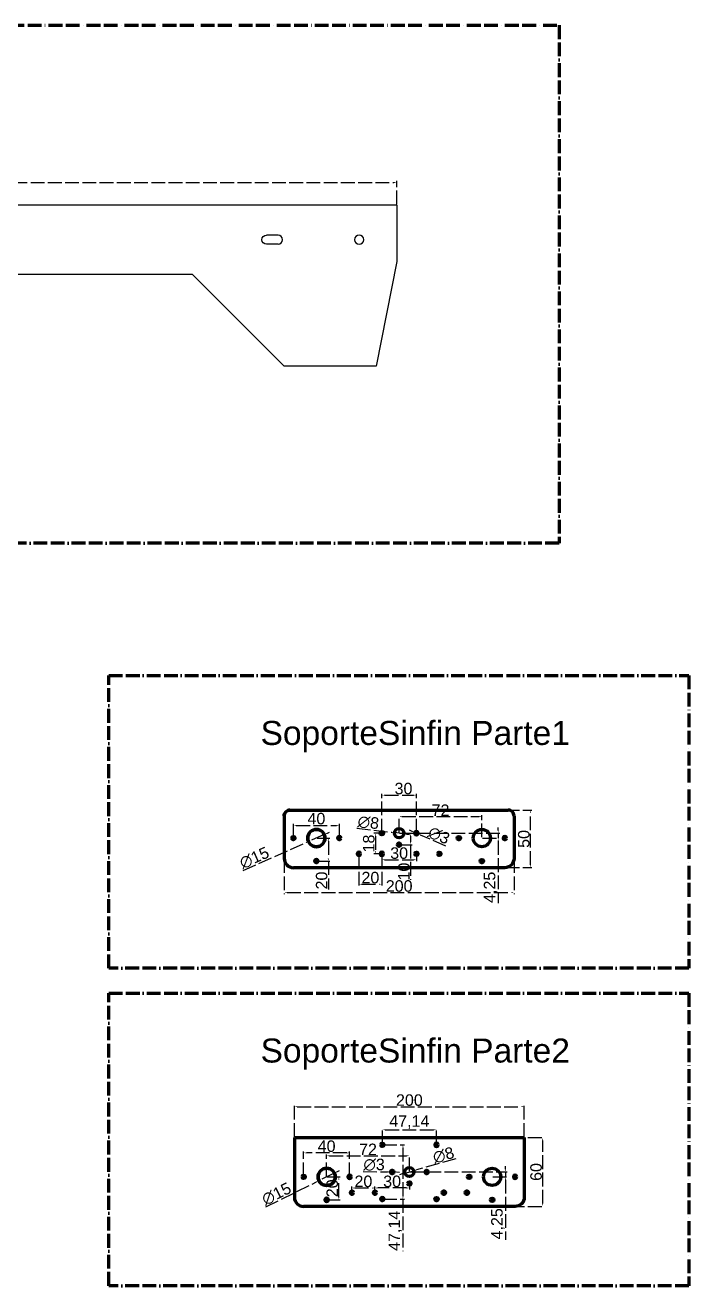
# Model space of a CAD drawing. Header units: millimetres. Extents: x 129 to 6329, y 33 to 3553.
# Drawn here: x 1386 to 1964, y 493 to 1590 of the extents above; entities that cross this region are included whole.
import ezdxf

# ---------------------------------------------------------------- set-up
doc = ezdxf.new("R2010")
doc.units = ezdxf.units.MM
doc.linetypes.add('ACAD_ISO02W100', pattern=[15, 12, -3])
doc.linetypes.add('ACAD_ISO11W100', pattern=[33, 12, -3, 12, -3, 0, -3])
doc.layers.add('BasePatas', color=255, linetype='Continuous')
doc.layers.add('cota', color=82, linetype='ACAD_ISO02W100')
for name, color, linetype, lineweight in [('DivisionPartes', 255, 'ACAD_ISO11W100', 120), ('soporteSinfin_Parte1', 255, 'Continuous', 120), ('soporteSinfin_Parte2', 255, 'Continuous', 120)]:
    doc.layers.add(name, color=color, linetype=linetype, lineweight=lineweight)
doc.styles.get("Standard").update_dxf_attribs({"font": 'arial.ttf'})
doc.dimstyles.new('ISO-25', dxfattribs={"dimtxt": 2.5, "dimasz": 2.5, "dimexe": 1.25, "dimexo": 0.625, "dimtad": 1, "dimtxsty": 'Standard', "dimcen": 2.5, "dimadec": 0, "dimazin": 0, "dimtfac": 1, "dimtmove": 0, "dimatfit": 3, "dimfxl": 1, "dimarcsym": 0})

# ---------------------------------------------------------------- blocks, each defined once
blk = doc.blocks.new('*D10')
at = {"layer": 'cota', "color": 0, "lineweight": -2, "transparency": 16777216}
for p, q in [((413.7, 1434.3), (413.7, 1454.7)), ((416.2, 1453.4), (1707.2, 1453.4)), ((1709.7, 1434.3), (1709.7, 1454.7))]:
    blk.add_line(p, q, dxfattribs=at)
at = {"layer": 'cota', "color": 0, "transparency": 16777216}
for points in [[(416.2, 1453.9), (416.2, 1453), (413.7, 1453.4)], [(1707.2, 1453.9), (1707.2, 1453), (1709.7, 1453.4)]]:
    blk.add_solid(points, dxfattribs=at)
at = {"layer": 'cota', "color": 0, "transparency": 16777216, "insert": (1061.7, 1459.2), "char_height": 10, "attachment_point": 5}
blk.add_mtext('1296', dxfattribs=at)
blk = doc.blocks.new('*D148')
at = {"layer": 'cota', "color": 0, "lineweight": -2, "transparency": 16777216}
for p, q in [((1611.8, 864.6), (1611.8, 834.2)), ((1811.8, 864.6), (1811.8, 834.2)), ((1614.3, 835.5), (1809.3, 835.5))]:
    blk.add_line(p, q, dxfattribs=at)
at = {"layer": 'cota', "color": 0, "transparency": 16777216}
for points in [[(1614.3, 835.9), (1614.3, 835), (1611.8, 835.5)], [(1809.3, 835.9), (1809.3, 835), (1811.8, 835.5)]]:
    blk.add_solid(points, dxfattribs=at)
at = {"layer": 'cota', "color": 0, "transparency": 16777216, "insert": (1711.8, 841.2), "char_height": 10, "attachment_point": 5}
blk.add_mtext('200', dxfattribs=at)
blk = doc.blocks.new('*D149')
at = {"layer": 'cota', "color": 0, "lineweight": -2, "transparency": 16777216}
for p, q in [((1804.4, 907.2), (1827.2, 907.2)), ((1826, 859.7), (1826, 904.7)), ((1804.4, 857.2), (1827.2, 857.2))]:
    blk.add_line(p, q, dxfattribs=at)
at = {"layer": 'cota', "color": 0, "transparency": 16777216}
for points in [[(1825.6, 904.7), (1826.4, 904.7), (1826, 907.2)], [(1825.6, 859.7), (1826.4, 859.7), (1826, 857.2)]]:
    blk.add_solid(points, dxfattribs=at)
at = {"layer": 'cota', "color": 0, "transparency": 16777216, "insert": (1820.3, 882.2), "char_height": 10, "attachment_point": 5, "rotation": 90}
blk.add_mtext('50', dxfattribs=at)
blk = doc.blocks.new('*D150')
at = {"layer": 'cota', "color": 0, "lineweight": -2, "transparency": 16777216}
for p, q in [((1675, 891.6), (1705.3, 888)), ((1715.7, 886.7), (1707.8, 887.7)), ((1718.2, 886.4), (1720.7, 886.1))]:
    blk.add_line(p, q, dxfattribs=at)
at = {"layer": 'cota', "color": 0, "transparency": 16777216}
for points in [[(1705.4, 888.4), (1705.3, 887.5), (1707.8, 887.7)], [(1718.3, 886.8), (1718.2, 886), (1715.7, 886.7)]]:
    blk.add_solid(points, dxfattribs=at)
at = {"layer": 'cota', "color": 0, "transparency": 16777216, "insert": (1685, 896.4), "char_height": 10, "attachment_point": 5, "rotation": 353.2061}
blk.add_mtext('∅8', dxfattribs=at)
blk = doc.blocks.new('*D151')
at = {"layer": 'cota', "color": 0, "lineweight": -2, "transparency": 16777216}
for p, q in [((1723.1, 888.8), (1720.8, 889.8)), ((1725.4, 887.8), (1728.2, 886.6)), ((1752.5, 876), (1730.4, 885.6))]:
    blk.add_line(p, q, dxfattribs=at)
at = {"layer": 'cota', "color": 0, "transparency": 16777216}
for points in [[(1723.3, 889.2), (1722.9, 888.4), (1725.4, 887.8)], [(1730.6, 886), (1730.3, 885.2), (1728.2, 886.6)]]:
    blk.add_solid(points, dxfattribs=at)
at = {"layer": 'cota', "color": 0, "transparency": 16777216, "insert": (1746.4, 885.2), "char_height": 10, "attachment_point": 5, "rotation": 336.4714}
blk.add_mtext('∅3', dxfattribs=at)
blk = doc.blocks.new('*D152')
at = {"layer": 'cota', "color": 0, "lineweight": -2, "transparency": 16777216}
for p, q in [((1696.8, 887.8), (1696.8, 921.5)), ((1726.8, 887.8), (1726.8, 921.5)), ((1699.3, 920.3), (1724.3, 920.3))]:
    blk.add_line(p, q, dxfattribs=at)
at = {"layer": 'cota', "color": 0, "transparency": 16777216}
for points in [[(1699.3, 920.7), (1699.3, 919.9), (1696.8, 920.3)], [(1724.3, 920.7), (1724.3, 919.9), (1726.8, 920.3)]]:
    blk.add_solid(points, dxfattribs=at)
at = {"layer": 'cota', "color": 0, "transparency": 16777216, "insert": (1715.6, 926), "char_height": 10, "attachment_point": 5}
blk.add_mtext('30', dxfattribs=at)
blk = doc.blocks.new('*D153')
at = {"layer": 'cota', "color": 0, "lineweight": -2, "transparency": 16777216}
for p, q in [((1696.2, 887.2), (1689.9, 887.2)), ((1691.1, 884.7), (1691.1, 871.7)), ((1696.2, 869.2), (1689.9, 869.2))]:
    blk.add_line(p, q, dxfattribs=at)
at = {"layer": 'cota', "color": 0, "transparency": 16777216}
for points in [[(1690.7, 884.7), (1691.5, 884.7), (1691.1, 887.2)], [(1690.7, 871.7), (1691.5, 871.7), (1691.1, 869.2)]]:
    blk.add_solid(points, dxfattribs=at)
at = {"layer": 'cota', "color": 0, "transparency": 16777216, "insert": (1685.4, 878.2), "char_height": 10, "attachment_point": 5, "rotation": 90}
blk.add_mtext('18', dxfattribs=at)
blk = doc.blocks.new('*D154')
at = {"layer": 'cota', "color": 0, "lineweight": -2, "transparency": 16777216}
for p, q in [((1576.1, 854.8), (1630.6, 878.9)), ((1646.6, 886), (1632.9, 879.9)), ((1648.9, 887), (1651.2, 888))]:
    blk.add_line(p, q, dxfattribs=at)
at = {"layer": 'cota', "color": 0, "transparency": 16777216}
for points in [[(1630.5, 879.3), (1630.8, 878.5), (1632.9, 879.9)], [(1648.8, 887.4), (1649.1, 886.6), (1646.6, 886)]]:
    blk.add_solid(points, dxfattribs=at)
at = {"layer": 'cota', "color": 0, "transparency": 16777216, "insert": (1585.8, 865.7), "char_height": 10, "attachment_point": 5, "rotation": 23.8056}
blk.add_mtext('∅15', dxfattribs=at)
blk = doc.blocks.new('*D155')
at = {"layer": 'cota', "color": 0, "lineweight": -2, "transparency": 16777216}
for p, q in [((1619.8, 883.6), (1619.8, 895.3)), ((1622.3, 894), (1657.3, 894)), ((1659.8, 883.6), (1659.8, 895.3))]:
    blk.add_line(p, q, dxfattribs=at)
at = {"layer": 'cota', "color": 0, "transparency": 16777216}
for points in [[(1622.3, 894.4), (1622.3, 893.6), (1619.8, 894)], [(1657.3, 894.4), (1657.3, 893.6), (1659.8, 894)]]:
    blk.add_solid(points, dxfattribs=at)
at = {"layer": 'cota', "color": 0, "transparency": 16777216, "insert": (1639.8, 899.8), "char_height": 10, "attachment_point": 5}
blk.add_mtext('40', dxfattribs=at)
blk = doc.blocks.new('*D156')
at = {"layer": 'cota', "color": 0, "lineweight": -2, "transparency": 16777216}
for p, q in [((1640.4, 882.9), (1651.4, 882.9)), ((1650.2, 880.4), (1650.2, 865.4)), ((1640.4, 862.9), (1651.4, 862.9)), ((1650.2, 862.9), (1650.2, 838.1))]:
    blk.add_line(p, q, dxfattribs=at)
at = {"layer": 'cota', "color": 0, "transparency": 16777216}
for points in [[(1649.7, 880.4), (1650.6, 880.4), (1650.2, 882.9)], [(1649.7, 865.4), (1650.6, 865.4), (1650.2, 862.9)]]:
    blk.add_solid(points, dxfattribs=at)
at = {"layer": 'cota', "color": 0, "transparency": 16777216, "insert": (1644.4, 846), "char_height": 10, "attachment_point": 5, "rotation": 90}
blk.add_mtext('20', dxfattribs=at)
blk = doc.blocks.new('*D157')
at = {"layer": 'cota', "color": 0, "lineweight": -2, "transparency": 16777216}
for p, q in [((1711.8, 887.8), (1711.8, 902.8)), ((1714.3, 901.6), (1781.3, 901.6)), ((1783.8, 883.6), (1783.8, 902.8))]:
    blk.add_line(p, q, dxfattribs=at)
at = {"layer": 'cota', "color": 0, "transparency": 16777216}
for points in [[(1714.3, 902), (1714.3, 901.1), (1711.8, 901.6)], [(1781.3, 902), (1781.3, 901.1), (1783.8, 901.6)]]:
    blk.add_solid(points, dxfattribs=at)
at = {"layer": 'cota', "color": 0, "transparency": 16777216, "insert": (1747.8, 907.2), "char_height": 10, "attachment_point": 5}
blk.add_mtext('72', dxfattribs=at)
blk = doc.blocks.new('*D158')
at = {"layer": 'cota', "color": 0, "lineweight": -2, "transparency": 16777216}
for p, q in [((1798, 889.7), (1798, 892.2)), ((1712.4, 887.2), (1799.3, 887.2)), ((1784.4, 882.9), (1799.3, 882.9)), ((1798, 887.2), (1798, 882.9)), ((1798, 880.4), (1798, 826.2))]:
    blk.add_line(p, q, dxfattribs=at)
at = {"layer": 'cota', "color": 0, "transparency": 16777216}
for points in [[(1797.6, 889.7), (1798.4, 889.7), (1798, 887.2)], [(1797.6, 880.4), (1798.4, 880.4), (1798, 882.9)]]:
    blk.add_solid(points, dxfattribs=at)
at = {"layer": 'cota', "color": 0, "transparency": 16777216, "insert": (1791.4, 840.1), "char_height": 10, "attachment_point": 5, "rotation": 90}
blk.add_mtext('4,25', dxfattribs=at)
blk = doc.blocks.new('*D159')
at = {"layer": 'cota', "color": 0, "lineweight": -2, "transparency": 16777216}
for p, q in [((1676.8, 868.6), (1676.8, 841.6)), ((1696.8, 868.6), (1696.8, 841.6)), ((1679.3, 842.8), (1694.3, 842.8))]:
    blk.add_line(p, q, dxfattribs=at)
at = {"layer": 'cota', "color": 0, "transparency": 16777216}
for points in [[(1679.3, 843.2), (1679.3, 842.4), (1676.8, 842.8)], [(1694.3, 843.2), (1694.3, 842.4), (1696.8, 842.8)]]:
    blk.add_solid(points, dxfattribs=at)
at = {"layer": 'cota', "color": 0, "transparency": 16777216, "insert": (1686.8, 848.5), "char_height": 10, "attachment_point": 5}
blk.add_mtext('20', dxfattribs=at)
blk = doc.blocks.new('*D160')
at = {"layer": 'cota', "color": 0, "lineweight": -2, "transparency": 16777216}
for p, q in [((1696.8, 868.6), (1696.8, 862.8)), ((1726.8, 868.6), (1726.8, 862.8)), ((1699.3, 864.1), (1724.3, 864.1))]:
    blk.add_line(p, q, dxfattribs=at)
at = {"layer": 'cota', "color": 0, "transparency": 16777216}
for points in [[(1699.3, 864.5), (1699.3, 863.6), (1696.8, 864.1)], [(1724.3, 864.5), (1724.3, 863.6), (1726.8, 864.1)]]:
    blk.add_solid(points, dxfattribs=at)
at = {"layer": 'cota', "color": 0, "transparency": 16777216, "insert": (1711.8, 869.8), "char_height": 10, "attachment_point": 5}
blk.add_mtext('30', dxfattribs=at)
blk = doc.blocks.new('*D161')
at = {"layer": 'cota', "color": 0, "lineweight": -2, "transparency": 16777216}
for p, q in [((1712.4, 887.2), (1723, 887.2)), ((1721.7, 884.7), (1721.7, 879.7)), ((1712.4, 877.2), (1723, 877.2)), ((1721.7, 877.2), (1721.7, 846.5))]:
    blk.add_line(p, q, dxfattribs=at)
at = {"layer": 'cota', "color": 0, "transparency": 16777216}
for points in [[(1721.3, 884.7), (1722.1, 884.7), (1721.7, 887.2)], [(1721.3, 879.7), (1722.1, 879.7), (1721.7, 877.2)]]:
    blk.add_solid(points, dxfattribs=at)
at = {"layer": 'cota', "color": 0, "transparency": 16777216, "insert": (1716, 853.8), "char_height": 10, "attachment_point": 5, "rotation": 90}
blk.add_mtext('10', dxfattribs=at)
blk = doc.blocks.new('*D190')
at = {"layer": 'cota', "color": 0, "lineweight": -2, "transparency": 16777216}
for p, q in [((1620.7, 623), (1620.7, 650.5)), ((1623.2, 649.2), (1818.2, 649.2)), ((1820.7, 623), (1820.7, 650.5))]:
    blk.add_line(p, q, dxfattribs=at)
at = {"layer": 'cota', "color": 0, "transparency": 16777216}
for points in [[(1623.2, 649.6), (1623.2, 648.8), (1620.7, 649.2)], [(1818.2, 649.6), (1818.2, 648.8), (1820.7, 649.2)]]:
    blk.add_solid(points, dxfattribs=at)
at = {"layer": 'cota', "color": 0, "transparency": 16777216, "insert": (1720.7, 654.9), "char_height": 10, "attachment_point": 5}
blk.add_mtext('200', dxfattribs=at)
blk = doc.blocks.new('*D191')
at = {"layer": 'cota', "color": 0, "lineweight": -2, "transparency": 16777216}
for p, q in [((1808.9, 622.4), (1838, 622.4)), ((1836.7, 564.9), (1836.7, 619.9)), ((1808.9, 562.4), (1838, 562.4))]:
    blk.add_line(p, q, dxfattribs=at)
at = {"layer": 'cota', "color": 0, "transparency": 16777216}
for points in [[(1836.3, 619.9), (1837.1, 619.9), (1836.7, 622.4)], [(1836.3, 564.9), (1837.1, 564.9), (1836.7, 562.4)]]:
    blk.add_solid(points, dxfattribs=at)
at = {"layer": 'cota', "color": 0, "transparency": 16777216, "insert": (1831, 592.4), "char_height": 10, "attachment_point": 5, "rotation": 90}
blk.add_mtext('60', dxfattribs=at)
blk = doc.blocks.new('*D192')
at = {"layer": 'cota', "color": 0, "lineweight": -2, "transparency": 16777216}
for p, q in [((1697.2, 616.6), (1697.2, 630.4)), ((1699.7, 629.1), (1741.8, 629.1)), ((1744.3, 616.6), (1744.3, 630.4))]:
    blk.add_line(p, q, dxfattribs=at)
at = {"layer": 'cota', "color": 0, "transparency": 16777216}
for points in [[(1699.7, 629.5), (1699.7, 628.7), (1697.2, 629.1)], [(1741.8, 629.5), (1741.8, 628.7), (1744.3, 629.1)]]:
    blk.add_solid(points, dxfattribs=at)
at = {"layer": 'cota', "color": 0, "transparency": 16777216, "insert": (1720.7, 635.8), "char_height": 10, "attachment_point": 5}
blk.add_mtext('47,14', dxfattribs=at)
blk = doc.blocks.new('*D193')
at = {"layer": 'cota', "color": 0, "lineweight": -2, "transparency": 16777216}
for p, q in [((1648.7, 588.8), (1648.7, 607.7)), ((1651.2, 606.5), (1718.2, 606.5)), ((1720.7, 593), (1720.7, 607.7))]:
    blk.add_line(p, q, dxfattribs=at)
at = {"layer": 'cota', "color": 0, "transparency": 16777216}
for points in [[(1651.2, 606.9), (1651.2, 606), (1648.7, 606.5)], [(1718.2, 606.9), (1718.2, 606), (1720.7, 606.5)]]:
    blk.add_solid(points, dxfattribs=at)
at = {"layer": 'cota', "color": 0, "transparency": 16777216, "insert": (1684.7, 612.1), "char_height": 10, "attachment_point": 5}
blk.add_mtext('72', dxfattribs=at)
blk = doc.blocks.new('*D195')
at = {"layer": 'cota', "color": 0, "lineweight": -2, "transparency": 16777216}
for p, q in [((1649.3, 588.2), (1660.6, 588.2)), ((1659.3, 570.7), (1659.3, 585.7)), ((1649.3, 568.2), (1660.6, 568.2))]:
    blk.add_line(p, q, dxfattribs=at)
at = {"layer": 'cota', "color": 0, "transparency": 16777216}
for points in [[(1658.9, 585.7), (1659.8, 585.7), (1659.3, 588.2)], [(1658.9, 570.7), (1659.8, 570.7), (1659.3, 568.2)]]:
    blk.add_solid(points, dxfattribs=at)
at = {"layer": 'cota', "color": 0, "transparency": 16777216, "insert": (1653.6, 578.2), "char_height": 10, "attachment_point": 5, "rotation": 90}
blk.add_mtext('20', dxfattribs=at)
blk = doc.blocks.new('*D196')
at = {"layer": 'cota', "color": 0, "lineweight": -2, "transparency": 16777216}
for p, q in [((1628.7, 588.8), (1628.7, 610.3)), ((1666.2, 609), (1631.2, 609)), ((1668.7, 588.8), (1668.7, 610.3))]:
    blk.add_line(p, q, dxfattribs=at)
at = {"layer": 'cota', "color": 0, "transparency": 16777216}
for points in [[(1631.2, 609.4), (1631.2, 608.6), (1628.7, 609)], [(1666.2, 609.4), (1666.2, 608.6), (1668.7, 609)]]:
    blk.add_solid(points, dxfattribs=at)
at = {"layer": 'cota', "color": 0, "transparency": 16777216, "insert": (1648.7, 614.8), "char_height": 10, "attachment_point": 5}
blk.add_mtext('40', dxfattribs=at)
blk = doc.blocks.new('*D197')
at = {"layer": 'cota', "color": 0, "lineweight": -2, "transparency": 16777216}
for p, q in [((1657.7, 592.6), (1659.9, 593.7)), ((1595.9, 562), (1639.8, 583.7)), ((1655.4, 591.5), (1642, 584.8))]:
    blk.add_line(p, q, dxfattribs=at)
at = {"layer": 'cota', "color": 0, "transparency": 16777216}
for points in [[(1657.5, 593), (1657.9, 592.2), (1655.4, 591.5)], [(1639.6, 584.1), (1639.9, 583.4), (1642, 584.8)]]:
    blk.add_solid(points, dxfattribs=at)
at = {"layer": 'cota', "color": 0, "transparency": 16777216, "insert": (1605.1, 573.3), "char_height": 10, "attachment_point": 5, "rotation": 26.333}
blk.add_mtext('∅15', dxfattribs=at)
blk = doc.blocks.new('*D198')
at = {"layer": 'cota', "color": 0, "lineweight": -2, "transparency": 16777216}
for p, q in [((1761, 603.8), (1727, 594.2)), ((1716.9, 591.3), (1724.6, 593.5)), ((1714.5, 590.7), (1712.1, 590))]:
    blk.add_line(p, q, dxfattribs=at)
at = {"layer": 'cota', "color": 0, "transparency": 16777216}
for points in [[(1726.9, 594.6), (1727.1, 593.8), (1724.6, 593.5)], [(1714.4, 591.1), (1714.6, 590.3), (1716.9, 591.3)]]:
    blk.add_solid(points, dxfattribs=at)
at = {"layer": 'cota', "color": 0, "transparency": 16777216, "insert": (1750.4, 607), "char_height": 10, "attachment_point": 5, "rotation": 15.7249}
blk.add_mtext('∅8', dxfattribs=at)
blk = doc.blocks.new('*D199')
at = {"layer": 'cota', "color": 0, "lineweight": -2, "transparency": 16777216}
for p, q in [((1680.5, 592.8), (1701.7, 592.5)), ((1707.2, 592.4), (1704.2, 592.4)), ((1709.7, 592.4), (1712.2, 592.3))]:
    blk.add_line(p, q, dxfattribs=at)
at = {"layer": 'cota', "color": 0, "transparency": 16777216}
for points in [[(1701.7, 592.9), (1701.7, 592.1), (1704.2, 592.4)], [(1709.7, 592.8), (1709.7, 591.9), (1707.2, 592.4)]]:
    blk.add_solid(points, dxfattribs=at)
at = {"layer": 'cota', "color": 0, "transparency": 16777216, "insert": (1690, 598.7), "char_height": 10, "attachment_point": 5, "rotation": 359.1171}
blk.add_mtext('∅3', dxfattribs=at)
blk = doc.blocks.new('*D201')
at = {"layer": 'cota', "color": 0, "lineweight": -2, "transparency": 16777216}
for p, q in [((1721.3, 592.4), (1805.7, 592.4)), ((1804.5, 594.9), (1804.5, 597.4)), ((1804.5, 592.4), (1804.5, 588.2)), ((1793.3, 588.2), (1805.7, 588.2)), ((1804.5, 585.7), (1804.5, 533.4))]:
    blk.add_line(p, q, dxfattribs=at)
at = {"layer": 'cota', "color": 0, "transparency": 16777216}
for points in [[(1804, 594.9), (1804.9, 594.9), (1804.5, 592.4)], [(1804, 585.7), (1804.9, 585.7), (1804.5, 588.2)]]:
    blk.add_solid(points, dxfattribs=at)
at = {"layer": 'cota', "color": 0, "transparency": 16777216, "insert": (1797.8, 547.3), "char_height": 10, "attachment_point": 5, "rotation": 90}
blk.add_mtext('4,25', dxfattribs=at)
blk = doc.blocks.new('*D203')
at = {"layer": 'cota', "color": 0, "lineweight": -2, "transparency": 16777216}
for p, q in [((1720.7, 581.8), (1720.7, 577.2)), ((1690.7, 575), (1690.7, 579.7)), ((1718.2, 578.5), (1693.2, 578.5))]:
    blk.add_line(p, q, dxfattribs=at)
at = {"layer": 'cota', "color": 0, "transparency": 16777216}
for points in [[(1693.2, 578.9), (1693.2, 578), (1690.7, 578.5)], [(1718.2, 578.9), (1718.2, 578), (1720.7, 578.5)]]:
    blk.add_solid(points, dxfattribs=at)
at = {"layer": 'cota', "color": 0, "transparency": 16777216, "insert": (1705.7, 584.2), "char_height": 10, "attachment_point": 5}
blk.add_mtext('30', dxfattribs=at)
blk = doc.blocks.new('*D204')
at = {"layer": 'cota', "color": 0, "lineweight": -2, "transparency": 16777216}
for p, q in [((1670.7, 575), (1670.7, 579.7)), ((1673.2, 578.5), (1688.2, 578.5)), ((1690.7, 575), (1690.7, 579.7))]:
    blk.add_line(p, q, dxfattribs=at)
at = {"layer": 'cota', "color": 0, "transparency": 16777216}
for points in [[(1673.2, 578.9), (1673.2, 578), (1670.7, 578.5)], [(1688.2, 578.9), (1688.2, 578), (1690.7, 578.5)]]:
    blk.add_solid(points, dxfattribs=at)
at = {"layer": 'cota', "color": 0, "transparency": 16777216, "insert": (1680.7, 584.2), "char_height": 10, "attachment_point": 5}
blk.add_mtext('20', dxfattribs=at)
blk = doc.blocks.new('*D205')
at = {"layer": 'cota', "color": 0, "lineweight": -2, "transparency": 16777216}
for p, q in [((1697.8, 616), (1716.4, 616)), ((1715.1, 613.5), (1715.1, 571.3)), ((1697.8, 568.8), (1716.4, 568.8)), ((1715.1, 568.8), (1715.1, 523.5))]:
    blk.add_line(p, q, dxfattribs=at)
at = {"layer": 'cota', "color": 0, "transparency": 16777216}
for points in [[(1714.7, 613.5), (1715.5, 613.5), (1715.1, 616)], [(1714.7, 571.3), (1715.5, 571.3), (1715.1, 568.8)]]:
    blk.add_solid(points, dxfattribs=at)
at = {"layer": 'cota', "color": 0, "transparency": 16777216, "insert": (1708.5, 541.2), "char_height": 10, "attachment_point": 5, "rotation": 90}
blk.add_mtext('47,14', dxfattribs=at)

msp = doc.modelspace()

# ---------------------------------------------------------------- linework, layer by layer
at = {"layer": 'BasePatas'}
for p, q in [((1709.737, 1433.627), (413.737, 1433.627)), ((1709.737, 1433.627), (1709.737, 1384.627)), ((1606.437, 1407.627), (1596.437, 1407.627)), ((1606.437, 1399.627), (1596.437, 1399.627)), ((1709.737, 1384.627), (1691.737, 1293.627)), ((591.737, 1373.627), (1531.737, 1373.627)), ((1611.737, 1293.627), (1531.737, 1373.627)), ((1691.737, 1293.627), (1611.737, 1293.627))]:
    msp.add_line(p, q, dxfattribs=at)
at = {"layer": 'BasePatas', "extrusion": (0, 0, -1)}
msp.add_circle((-1677.037, 1403.627), 4, dxfattribs=at)
msp.add_arc((-1596.437, 1403.627), 4, 270, 90, dxfattribs=at)
at = {"layer": 'BasePatas'}
msp.add_arc((1606.437, 1403.627), 4, 270, 90, dxfattribs=at)
at = {"layer": 'DivisionPartes'}
for points in [[(281.32, 1590.242), (1850.95, 1590.242), (1850.95, 1139.586), (281.32, 1139.586)], [(1459.101, 1024.418), (1963.852, 1024.418), (1963.852, 769.706), (1459.101, 769.706)], [(1459.101, 748.092), (1963.852, 748.092), (1963.852, 493.38), (1459.101, 493.38)]]:
    msp.add_lwpolyline(points, close=True, dxfattribs=at)
at = {"layer": 'soporteSinfin_Parte1'}
for p, q in [((1611.773, 902.194), (1611.773, 865.194)), ((1611.777, 902.194), (1611.777, 865.194)), ((1616.773, 907.194), (1616.777, 907.194)), ((1616.777, 907.194), (1806.777, 907.194)), ((1811.777, 902.194), (1811.777, 865.194)), ((1619.777, 857.194), (1619.773, 857.194)), ((1803.777, 857.194), (1619.777, 857.194))]:
    msp.add_line(p, q, dxfattribs=at)
for centre, radius in [((1639.777, 882.944), 7.5), ((1711.777, 887.194), 4), ((1726.777, 887.194), 1.5)]:
    msp.add_circle(centre, radius, dxfattribs=at)
at = {"layer": 'soporteSinfin_Parte1', "extrusion": (0, 0, -1)}
for centre, major_axis, start_param, end_param in [((1616.773, 902.194), (0, 5), -1.57079601, 0.00000032), ((1639.777, 882.944), (0, 7.5), 1.57079634, 7.85398164), ((1726.777, 887.194), (0, 1.5), 1.570795974015418, 7.853981281195004), ((1659.777, 882.944), (0, 1.5), 1.570795974015418, 7.853981281195004), ((1803.777, 882.944), (0, 1.5), 1.570795974015418, 7.853981281195004), ((1676.777, 869.194), (0, 1.5), 1.570795974015418, 7.853981281195004), ((1696.777, 869.194), (0, 1.5), 1.570795974015418, 7.853981281195004), ((1639.777, 862.944), (0, 1.5), 1.570795974015418, 7.853981281195004), ((1803.777, 865.194), (0, 8), 1.57079649, 3.14159282)]:
    msp.add_ellipse(centre, major_axis=major_axis, ratio=0.99999965, start_param=start_param, end_param=end_param, dxfattribs=at)
at = {"layer": 'soporteSinfin_Parte1'}
for centre, major_axis, start_param, end_param in [((1616.777, 902.194), (0, 5), -0.00000032, 1.57079601), ((1806.777, 902.194), (0, 5), 4.71238857, 6.2831849), ((1696.777, 887.194), (0, 1.5), 1.570795974015418, 7.853981281195004), ((1711.777, 887.194), (0, 4), 1.570795660514993, 7.85398096769458), ((1783.777, 882.944), (0, 7.5), 1.57079634, 7.85398164), ((1619.777, 882.944), (0, 1.5), 1.570795974015418, 7.853981281195004), ((1711.777, 877.194), (0, 1.5), 1.570795974015418, 7.853981281195004), ((1763.777, 882.944), (0, 1.5), 1.570795974015418, 7.853981281195004), ((1726.777, 869.194), (0, 1.5), 1.570795974015418, 7.853981281195004), ((1746.777, 869.194), (0, 1.5), 1.570795974015418, 7.853981281195004), ((1619.773, 865.194), (0, 8), 1.57079649, 3.14159282), ((1619.777, 865.194), (0, 8), 1.57079649, 3.14159282), ((1783.777, 862.944), (0, 1.5), 1.570795974015418, 7.853981281195004)]:
    msp.add_ellipse(centre, major_axis=major_axis, ratio=0.99999965, start_param=start_param, end_param=end_param, dxfattribs=at)
at = {"layer": 'soporteSinfin_Parte2'}
for p, q in [((1620.716, 622.416), (1620.716, 570.416)), ((1620.721, 622.416), (1620.716, 622.416)), ((1620.721, 622.416), (1620.721, 570.416)), ((1620.721, 622.416), (1820.721, 622.416)), ((1820.721, 622.416), (1820.721, 570.416)), ((1628.721, 562.416), (1628.716, 562.416)), ((1812.721, 562.416), (1628.721, 562.416))]:
    msp.add_line(p, q, dxfattribs=at)
for centre, radius in [((1648.721, 588.166), 7.5), ((1705.721, 592.416), 1.5), ((1720.721, 592.416), 4)]:
    msp.add_circle(centre, radius, dxfattribs=at)
for centre, major_axis, start_param, end_param in [((1697.151, 615.986), (0, 1.5), 1.570795974015418, 7.853981281195004), ((1705.721, 592.416), (0, 1.5), 1.570795974015418, 7.853981281195004), ((1720.721, 592.416), (0, 4), 1.570795660514993, 7.85398096769458), ((1792.721, 588.166), (0, 7.5), 1.57079634, 7.85398164), ((1628.721, 588.166), (0, 1.5), 1.570795974015418, 7.853981281195004), ((1720.721, 582.416), (0, 1.5), 1.570795974015418, 7.853981281195004), ((1772.721, 588.166), (0, 1.5), 1.570795974015418, 7.853981281195004), ((1628.716, 570.416), (0, 8), 1.57079649, 3.14159282), ((1628.721, 570.416), (0, 8), 1.57079649, 3.14159282), ((1750.721, 574.416), (0, 1.5), 1.570795974015418, 7.853981281195004), ((1770.721, 574.416), (0, 1.5), 1.570795974015418, 7.853981281195004), ((1744.291, 568.846), (0, 1.5), 1.570795974015418, 7.853981281195004), ((1792.721, 568.166), (0, 1.5), 1.570795974015418, 7.853981281195004)]:
    msp.add_ellipse(centre, major_axis=major_axis, ratio=0.99999965, start_param=start_param, end_param=end_param, dxfattribs=at)
at = {"layer": 'soporteSinfin_Parte2', "extrusion": (0, 0, -1)}
for centre, major_axis, start_param, end_param in [((1744.291, 615.986), (0, 1.5), 1.570795974015418, 7.853981281195004), ((1648.721, 588.166), (0, 7.5), 1.57079634, 7.85398164), ((1735.721, 592.416), (0, 1.5), 1.570795974015418, 7.853981281195004), ((1668.721, 588.166), (0, 1.5), 1.570795974015418, 7.853981281195004), ((1812.721, 588.166), (0, 1.5), 1.570795974015418, 7.853981281195004), ((1670.721, 574.416), (0, 1.5), 1.570795974015418, 7.853981281195004), ((1690.721, 574.416), (0, 1.5), 1.570795974015418, 7.853981281195004), ((1812.721, 570.416), (0, 8), 1.57079649, 3.14159282), ((1648.721, 568.166), (0, 1.5), 1.570795974015418, 7.853981281195004), ((1697.151, 568.846), (0, 1.5), 1.570795974015418, 7.853981281195004)]:
    msp.add_ellipse(centre, major_axis=major_axis, ratio=0.99999965, start_param=start_param, end_param=end_param, dxfattribs=at)

# ---------------------------------------------------------------- texts
at = {"layer": 'DivisionPartes', "char_height": 20.88768, "attachment_point": 1}
for s, insert in [('SoporteSinfin Parte1', (1591.215, 984.852)), ('SoporteSinfin Parte2', (1591.215, 708.526))]:
    msp.add_mtext_dynamic_manual_height_columns(s, width=2492.92464, gutter_width=104.438, heights=[0], dxfattribs=dict(at, insert=insert))

# ---------------------------------------------------------------- dimensions: what is measured, and where the dimension line sits
at = {"layer": 'cota'}
for base, p1, p2, picture, middle in [((1709.737, 1453.45), (413.737, 1433.627), (1709.737, 1433.627), '*D10', (1061.737, 1459.18)), ((1783.777, 901.551), (1711.777, 887.194), (1783.777, 882.944), '*D157', (1747.777, 907.196)), ((1726.777, 864.062), (1696.777, 869.194), (1726.777, 869.194), '*D160', (1711.777, 869.796)), ((1628.721, 609.031), (1668.721, 588.166), (1628.721, 588.166), '*D196', (1648.721, 614.762)), ((1690.721, 578.461), (1670.721, 574.416), (1690.721, 574.416), '*D204', (1680.721, 584.191)), ((1690.721, 578.461), (1720.721, 582.416), (1690.721, 574.416), '*D203', (1705.721, 584.195))]:
    dim = msp.add_linear_dim(base=base, p1=p1, p2=p2, dimstyle='ISO-25', override={"dimtxt": 10}, dxfattribs=at)
    dim.commit()
    dim.dimension.update_dxf_attribs({"geometry": picture, "text_midpoint": middle})
for base, p1, p2, picture, middle in [((1726.777, 920.281), (1696.777, 887.194), (1726.777, 887.194), '*D152', (1715.553, 920.281)), ((1659.777, 894.028), (1619.777, 882.944), (1659.777, 882.944), '*D155', (1639.777, 894.028)), ((1696.777, 842.809), (1676.777, 869.194), (1696.777, 869.194), '*D159', (1686.777, 842.809)), ((1811.777, 835.465), (1611.773, 865.194), (1811.777, 865.194), '*D148', (1711.775, 835.465)), ((1820.721, 649.216), (1620.721, 622.416), (1820.721, 622.416), '*D190', (1720.721, 649.216)), ((1744.291, 629.126), (1697.151, 615.986), (1744.291, 615.986), '*D192', (1720.721, 629.126)), ((1720.721, 606.46), (1648.721, 588.166), (1720.721, 592.416), '*D193', (1684.721, 606.46))]:
    dim = msp.add_linear_dim(base=base, p1=p1, p2=p2, dimstyle='ISO-25', override={"dimtxt": 10}, dxfattribs=at)
    dim.commit()
    dim.dimension.update_dxf_attribs({"geometry": picture, "text_midpoint": middle, "dimtype": 160})
for p1, p2, picture, middle in [((1715.749, 886.721), (1707.805, 887.668), '*D150', (1684.266, 890.472)), ((1725.401, 887.793), (1728.152, 886.596), '*D151', (1743.956, 879.714)), ((1646.639, 885.972), (1632.915, 879.917), '*D154', (1588.228, 860.203)), ((1716.87, 591.332), (1724.571, 593.5), '*D198', (1752.04, 601.234)), ((1655.442, 591.493), (1641.999, 584.839), '*D197', (1607.792, 567.908))]:
    dim = msp.add_diameter_dim_2p(p1=p1, p2=p2, dimstyle='ISO-25', override={"dimtxt": 10}, dxfattribs=at)
    dim.commit()
    dim.dimension.update_dxf_attribs({"geometry": picture, "text_midpoint": middle, "dimtype": 163})
for base, p1, p2, picture, middle in [((1825.992, 907.194), (1803.777, 857.194), (1803.777, 907.194), '*D149', (1820.261, 882.194)), ((1691.111, 869.194), (1696.777, 887.194), (1696.777, 869.194), '*D153', (1685.381, 878.194)), ((1836.711, 622.416), (1808.288, 562.416), (1808.288, 622.416), '*D191', (1830.98, 592.416)), ((1659.334, 588.166), (1648.721, 568.166), (1648.721, 588.166), '*D195', (1653.603, 578.166))]:
    dim = msp.add_linear_dim(base=base, p1=p1, p2=p2, angle=90, dimstyle='ISO-25', override={"dimtxt": 10}, dxfattribs=at)
    dim.commit()
    dim.dimension.update_dxf_attribs({"geometry": picture, "text_midpoint": middle})
for base, p1, p2, picture, middle in [((1798.001, 882.944), (1711.777, 887.194), (1783.777, 882.944), '*D158', (1798.001, 840.093)), ((1650.157, 862.944), (1639.777, 882.944), (1639.777, 862.944), '*D156', (1650.157, 845.977)), ((1721.731, 877.194), (1711.777, 887.194), (1711.777, 877.194), '*D161', (1721.731, 853.834)), ((1715.131, 568.846), (1697.151, 615.986), (1697.151, 568.846), '*D205', (1715.131, 541.191)), ((1804.451, 588.166), (1720.721, 592.416), (1792.721, 588.166), '*D201', (1804.451, 547.285))]:
    dim = msp.add_linear_dim(base=base, p1=p1, p2=p2, angle=90, dimstyle='ISO-25', override={"dimtxt": 10}, dxfattribs=at)
    dim.commit()
    dim.dimension.update_dxf_attribs({"geometry": picture, "text_midpoint": middle, "dimtype": 160})
dim = msp.add_diameter_dim_2p(p1=(1707.22, 592.393), p2=(1704.221, 592.439), dimstyle='ISO-25', override={"dimtxt": 10}, dxfattribs=at)
dim.commit()
dim.dimension.update_dxf_attribs({"geometry": '*D199', "text_midpoint": (1689.88, 592.66)})

doc.saveas('drawing.dxf')
